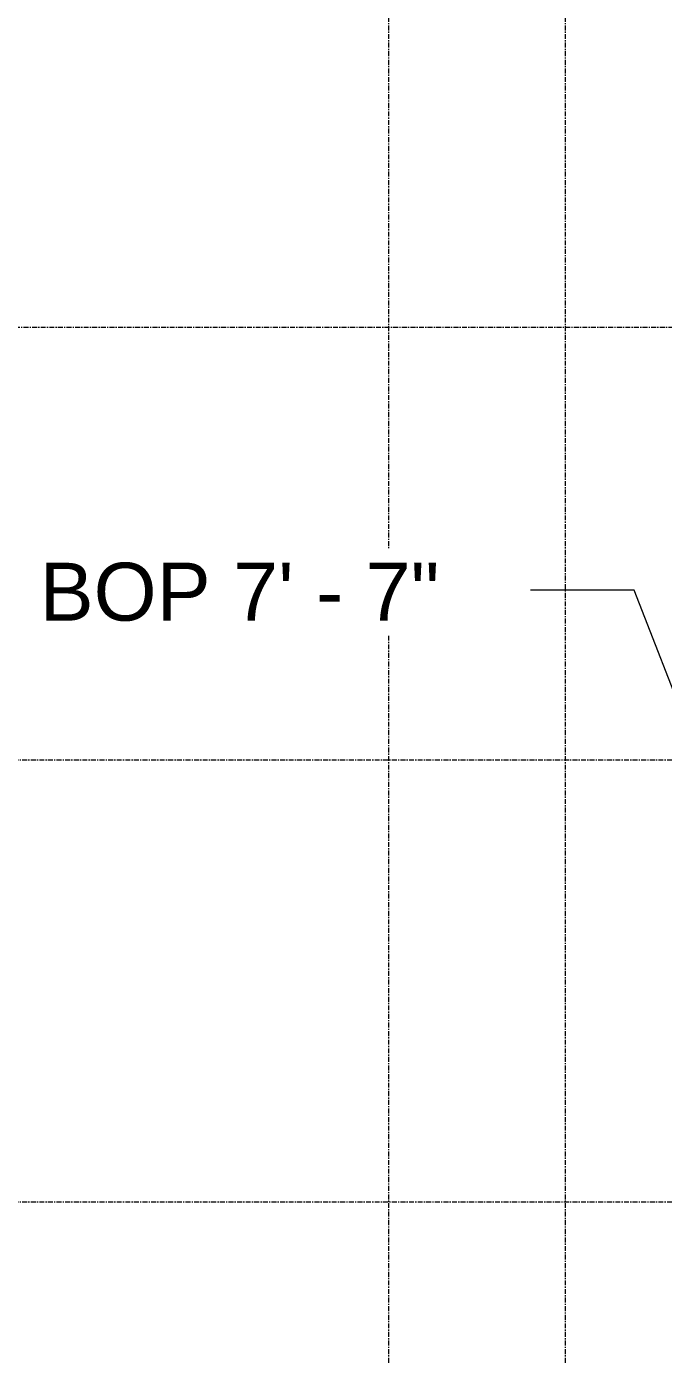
# Model space of a CAD drawing. Header units: inches. Extents: x -3679 to 241, y -496 to 1784.
# Drawn here: x -2910.8 to -2846, y -15.5 to 119.6 of the extents above; entities that cross this region are included whole.
import ezdxf

# ---------------------------------------------------------------- set-up
doc = ezdxf.new("R2010")
doc.units = ezdxf.units.IN
doc.header["$MEASUREMENT"] = 0
doc.linetypes.add('Grid Line', pattern=[0.875, 0.5, -0.125, 0.125, -0.125])
doc.layers.add('G-ANNO-DIMS', color=251, linetype='Continuous', lineweight=9)
doc.layers.add('S-GRID', color=8, linetype='Continuous', lineweight=9)
doc.styles.add('Arial_1', font='arial.ttf', dxfattribs={"height": 5.901198})

msp = doc.modelspace()

# ---------------------------------------------------------------- linework, layer by layer
at = {"layer": 'G-ANNO-DIMS'}
for p, q in [((-2848.98, 62.24), (-2867.61, 62.24)), ((-2843.33, 47.74), (-2848.98, 62.24))]:
    msp.add_line(p, q, dxfattribs=at)
at = {"layer": 'S-GRID', "linetype": 'Grid Line'}
for p, q in [((-2874, 1771.74), (-2874, -484.26)), ((-2856, 1771.74), (-2856, -484.26)), ((228, 89), (-3666.39, 89)), ((-3666.39, 45), (228, 45)), ((-3666.39, 0), (228, 0))]:
    msp.add_line(p, q, dxfattribs=at)

# ---------------------------------------------------------------- next in the draw order: texts
at = {"layer": 'G-ANNO-DIMS', "insert": (-2909.49, 65.05), "char_height": 5.9012, "width": 48.456, "attachment_point": 1, "line_spacing_factor": 0.938532, "style": 'Arial_1', "bg_fill": 3, "box_fill_scale": 1.25, "bg_fill_color": 0, "bg_fill_transparency": 0}
msp.add_mtext('BOP 7\' - 7"', dxfattribs=at)

doc.saveas('drawing.dxf')
